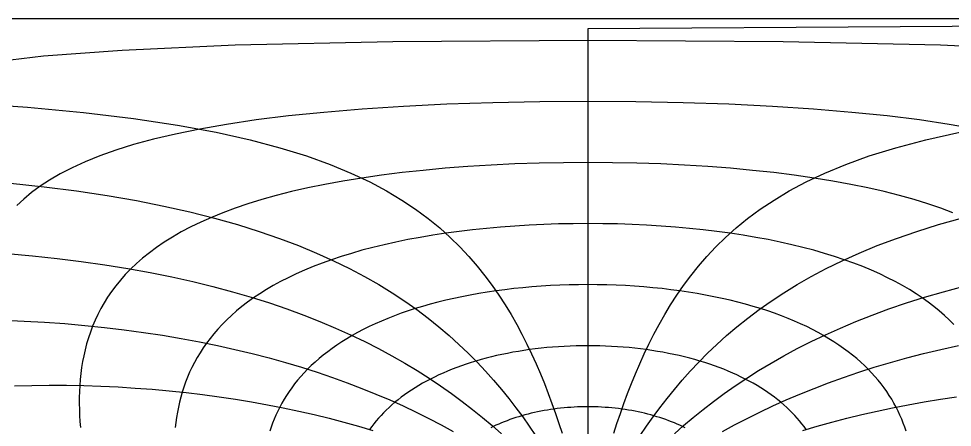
# Model space of a CAD drawing. Header units: millimetres. Extents: x -267 to 267, y -134 to 134.
# Drawn here: x -83 to 53.1, y 74 to 133.5 of the extents above; entities that cross this region are included whole.
import ezdxf

# ---------------------------------------------------------------- set-up
doc = ezdxf.new("R2010")
doc.units = ezdxf.units.MM
doc.layers.add('ENGRAVE', color=7, linetype='Continuous')
doc.layers.add('GUIDE', color=3, linetype='Continuous')

msp = doc.modelspace()

# ---------------------------------------------------------------- linework, layer by layer
at = {"layer": 'ENGRAVE'}
for points in [[(227.6253, 133.5177), (0, 132.0342), (0, 130.5506), (0, 129.0671), (0, 127.5836), (0, 126.1), (0, 124.6165), (0, 123.133), (0, 121.6494), (0, 120.1659), (0, 118.6824), (0, 117.1989), (0, 115.7153), (0, 114.2318), (0, 112.7483), (0, 111.2647), (0, 109.7812), (0, 108.2977), (0, 106.8142), (0, 105.3306), (0, 103.8471), (0, 102.3636), (0, 100.88), (0, 99.3965), (0, 97.913), (0, 96.4294), (0, 94.9459), (0, 93.4624), (0, 91.9789), (0, 90.4953), (0, 89.0118), (0, 87.5283), (0, 86.0447), (0, 84.5612), (0, 83.0777), (0, 81.5941), (0, 80.1106), (0, 78.6271), (0, 77.1436), (0, 75.66), (0, 74.1765), (0, 72.693)], [(67.8829, 128.9008), (51.415, 129.6397), (28.4457, 130.1603), (0, 130.3528), (-28.4457, 130.1603), (-51.415, 129.6397), (-67.8829, 128.9008), (-79.3408, 128.0311), (-87.4122, 127.0835)], [(-90.7909, 121.2441), (-81.6887, 120.6121), (-73.5119, 119.8487), (-66.2508, 118.9744), (-59.8451, 118.0081), (-54.2097, 116.9659), (-49.2523, 115.8612), (-44.8831, 114.705), (-41.0206, 113.5063), (-37.5929, 112.2722), (-34.5382, 111.0085), (-31.8039, 109.7201), (-29.3456, 108.4106), (-27.1258, 107.0832), (-25.1128, 105.7405), (-23.2799, 104.3846), (-21.6045, 103.0173), (-20.0674, 101.64), (-18.6522, 100.254), (-17.3449, 98.8603), (-16.1334, 97.4598), (-15.0074, 96.0533), (-13.9579, 94.6415), (-12.977, 93.2248), (-12.058, 91.8039), (-11.1947, 90.379), (-10.3821, 88.9507), (-9.6154, 87.5191), (-8.8905, 86.0847), (-8.2039, 84.6477), (-7.5522, 83.2082), (-6.9325, 81.7666), (-6.3423, 80.3229), (-5.7793, 78.8774), (-5.2412, 77.4302), (-4.7263, 75.9814), (-4.2328, 74.5311), (-3.7591, 73.0795)], [(56.5764, 117.4285), (52.6629, 118.1111), (48.3536, 118.7489), (43.6277, 119.3357), (38.4735, 119.8648), (32.892, 120.3293), (26.9019, 120.7219), (20.5433, 121.0359), (13.8796, 121.2651), (6.9971, 121.4047), (0, 121.4516), (-6.9971, 121.4047), (-13.8796, 121.2651), (-20.5433, 121.0359), (-26.9019, 120.7219), (-32.892, 120.3293), (-38.4735, 119.8648), (-43.6277, 119.3357), (-48.3536, 118.7489), (-52.6629, 118.1111), (-56.5764, 117.4285), (-60.12, 116.7065), (-63.3223, 115.9503), (-66.2122, 115.164), (-68.8181, 114.3515), (-71.167, 113.5161), (-73.2835, 112.6608), (-75.1907, 111.7879), (-76.9089, 110.8996), (-78.4568, 109.9977), (-79.851, 109.0841), (-81.1063, 108.1599), (-82.2359, 107.2265), (-83.2514, 106.2849)], [(3.7591, 73.0795), (4.2328, 74.5311), (4.7263, 75.9814), (5.2412, 77.4302), (5.7793, 78.8774), (6.3423, 80.3229), (6.9325, 81.7666), (7.5522, 83.2082), (8.2039, 84.6477), (8.8905, 86.0847), (9.6154, 87.5191), (10.3821, 88.9507), (11.1947, 90.379), (12.058, 91.8039), (12.977, 93.2248), (13.9579, 94.6415), (15.0074, 96.0533), (16.1334, 97.4598), (17.3449, 98.8603), (18.6522, 100.254), (20.0674, 101.64), (21.6045, 103.0173), (23.2799, 104.3846), (25.1128, 105.7405), (27.1258, 107.0832), (29.3456, 108.4106), (31.8039, 109.7201), (34.5382, 111.0085), (37.5929, 112.2722), (41.0206, 113.5063), (44.8831, 114.705), (49.2523, 115.8612), (54.2097, 116.9659)], [(53.2058, 105.2348), (51.4323, 105.8923), (49.5476, 106.5297), (47.5474, 107.1454), (45.4279, 107.7376), (43.1861, 108.3048), (40.8193, 108.8449), (38.3259, 109.3562), (35.7055, 109.8366), (32.9589, 110.2843), (30.0884, 110.6971), (27.0981, 111.073), (23.994, 111.4102), (20.784, 111.7068), (17.4783, 111.961), (14.089, 112.1713), (10.6301, 112.3363), (7.1174, 112.455), (3.568, 112.5266), (0, 112.5505), (-3.568, 112.5266), (-7.1174, 112.455), (-10.6301, 112.3363), (-14.089, 112.1713), (-17.4783, 111.961), (-20.784, 111.7068), (-23.994, 111.4102), (-27.0981, 111.073), (-30.0884, 110.6971), (-32.9589, 110.2843), (-35.7055, 109.8366), (-38.3259, 109.3562), (-40.8193, 108.8449), (-43.1861, 108.3048), (-45.4279, 107.7376), (-47.5474, 107.1454), (-49.5476, 106.5297), (-51.4323, 105.8923), (-53.2058, 105.2348), (-54.8723, 104.5586), (-56.4364, 103.8651), (-57.9029, 103.1556), (-59.2762, 102.4314), (-60.5609, 101.6935), (-61.7616, 100.943), (-62.8824, 100.1809), (-63.9277, 99.4081), (-64.9012, 98.6254), (-65.8069, 97.8336), (-66.6484, 97.0334), (-67.4291, 96.2256), (-68.1522, 95.4106), (-68.8209, 94.5893), (-69.4379, 93.7619), (-70.0059, 92.9292), (-70.5277, 92.0914), (-71.0054, 91.2492), (-71.4415, 90.4028), (-71.8379, 89.5528), (-72.1967, 88.6993), (-72.5198, 87.8429), (-72.8088, 86.9838), (-73.0654, 86.1222), (-73.2911, 85.2586), (-73.4875, 84.3931), (-73.6557, 83.5261), (-73.7971, 82.6577), (-73.9128, 81.7882), (-74.0041, 80.9178), (-74.0718, 80.0467), (-74.1171, 79.1751), (-74.1407, 78.3032), (-74.1437, 77.4312), (-74.1267, 76.5593), (-74.0906, 75.6876), (-74.0361, 74.8163), (-73.9639, 73.9455)], [(-84.1766, 109.5455), (-79.2519, 109.014), (-74.5445, 108.4081), (-70.0645, 107.733), (-65.8164, 106.994), (-61.7997, 106.1963), (-58.0104, 105.3449), (-54.4414, 104.4444), (-51.0835, 103.4995), (-47.9263, 102.514), (-44.9585, 101.4917), (-42.1686, 100.4362), (-39.5449, 99.3504), (-37.0761, 98.2371), (-34.7514, 97.0989), (-32.5604, 95.9381), (-30.4933, 94.7566), (-28.541, 93.5564), (-26.695, 92.3391), (-24.9475, 91.1061), (-23.291, 89.8588), (-21.719, 88.5984), (-20.2253, 87.3259), (-18.804, 86.0424), (-17.4501, 84.7488), (-16.1588, 83.4457), (-14.9255, 82.134), (-13.7463, 80.8143), (-12.6174, 79.4872), (-11.5355, 78.1532), (-10.4973, 76.8129), (-9.4999, 75.4666), (-8.5407, 74.1148), (-7.6172, 72.7579)], [(53.3165, 88.9397), (52.6547, 89.6044), (51.9541, 90.2617), (51.2133, 90.9111), (50.4312, 91.5521), (49.6064, 92.1842), (48.7376, 92.8069), (47.8237, 93.4194), (46.8633, 94.0214), (45.8552, 94.6122), (44.7983, 95.191), (43.6914, 95.7574), (42.5335, 96.3105), (41.3236, 96.8497), (40.0609, 97.3743), (38.7446, 97.8835), (37.3742, 98.3765), (35.9492, 98.8526), (34.4694, 99.311), (32.935, 99.7507), (31.346, 100.1712), (29.7031, 100.5714), (28.0072, 100.9506), (26.2593, 101.308), (24.4611, 101.6427), (22.6143, 101.9541), (20.7212, 102.2413), (18.7846, 102.5035), (16.8072, 102.7402), (14.7926, 102.9507), (12.7445, 103.1344), (10.667, 103.2907), (8.5644, 103.4193), (6.4415, 103.5197), (4.303, 103.5916), (2.1541, 103.6349), (0, 103.6493), (-2.1541, 103.6349), (-4.303, 103.5916), (-6.4415, 103.5197), (-8.5644, 103.4193), (-10.667, 103.2907), (-12.7445, 103.1344), (-14.7926, 102.9507), (-16.8072, 102.7402), (-18.7846, 102.5035), (-20.7212, 102.2413), (-22.6143, 101.9541), (-24.4611, 101.6427), (-26.2593, 101.308), (-28.0072, 100.9506), (-29.7031, 100.5714), (-31.346, 100.1712), (-32.935, 99.7507), (-34.4694, 99.311), (-35.9492, 98.8526), (-37.3742, 98.3765), (-38.7446, 97.8835), (-40.0609, 97.3743), (-41.3236, 96.8497), (-42.5335, 96.3105), (-43.6914, 95.7574), (-44.7983, 95.191), (-45.8552, 94.6122), (-46.8633, 94.0214), (-47.8237, 93.4194), (-48.7376, 92.8069), (-49.6064, 92.1842), (-50.4312, 91.5521), (-51.2133, 90.9111), (-51.9541, 90.2617), (-52.6547, 89.6044), (-53.3165, 88.9397), (-53.9406, 88.2679), (-54.5283, 87.5897), (-55.0807, 86.9053), (-55.599, 86.2152), (-56.0844, 85.5198), (-56.5378, 84.8194), (-56.9605, 84.1144), (-57.3533, 83.4051), (-57.7174, 82.6918), (-58.0535, 81.9749), (-58.3628, 81.2547), (-58.646, 80.5314), (-58.9041, 79.8053), (-59.1378, 79.0766), (-59.3479, 78.3457), (-59.5352, 77.6127), (-59.7004, 76.8779), (-59.8442, 76.1416), (-59.9673, 75.4039), (-60.0703, 74.665), (-60.1539, 73.9252)], [(7.6172, 72.7579), (8.5407, 74.1148), (9.4999, 75.4666), (10.4973, 76.8129), (11.5355, 78.1532), (12.6174, 79.4872), (13.7463, 80.8143), (14.9255, 82.134), (16.1588, 83.4457), (17.4501, 84.7488), (18.804, 86.0424), (20.2253, 87.3259), (21.719, 88.5984), (23.291, 89.8588), (24.9475, 91.1061), (26.695, 92.3391), (28.541, 93.5564), (30.4933, 94.7566), (32.5604, 95.9381), (34.7514, 97.0989), (37.0761, 98.2371), (39.5449, 99.3504), (42.1686, 100.4362), (44.9585, 101.4917), (47.9263, 102.514), (51.0835, 103.4995), (54.4414, 104.4444)], [(-84.6464, 99.2937), (-80.9708, 98.9651), (-77.3661, 98.58), (-73.8408, 98.14), (-70.402, 97.6473), (-67.0552, 97.1039), (-63.8049, 96.5122), (-60.654, 95.8744), (-57.6046, 95.1928), (-54.6576, 94.4697), (-51.8128, 93.7073), (-49.0695, 92.908), (-46.4261, 92.0739), (-43.8806, 91.207), (-41.4306, 90.3093), (-39.0731, 89.3826), (-36.8051, 88.4289), (-34.6234, 87.4498), (-32.5246, 86.4469), (-30.5052, 85.4216), (-28.5619, 84.3755), (-26.6911, 83.3098), (-24.8896, 82.2257), (-23.1541, 81.1245), (-21.4814, 80.0071), (-19.8683, 78.8746), (-18.312, 77.728), (-16.8096, 76.568), (-15.3583, 75.3956), (-13.9556, 74.2115), (-12.5989, 73.0163)], [(46.3807, 73.4022), (46.184, 73.9921), (45.9695, 74.5796), (45.7366, 75.1645), (45.4849, 75.7466), (45.2141, 76.3257), (44.9238, 76.9016), (44.6135, 77.474), (44.2827, 78.0426), (43.9312, 78.6074), (43.5584, 79.1679), (43.1639, 79.7239), (42.7472, 80.2752), (42.308, 80.8214), (41.8458, 81.3624), (41.3602, 81.8977), (40.8507, 82.4272), (40.317, 82.9504), (39.7586, 83.4672), (39.1752, 83.9771), (38.5663, 84.4799), (37.9316, 84.9752), (37.2707, 85.4627), (36.5834, 85.942), (35.8693, 86.4127), (35.1282, 86.8746), (34.3598, 87.3272), (33.5639, 87.7702), (32.7405, 88.2031), (31.8894, 88.6257), (31.0105, 89.0375), (30.1039, 89.4381), (29.1695, 89.8271), (28.2077, 90.2042), (27.2184, 90.5689), (26.2021, 90.9209), (25.1591, 91.2598), (24.0897, 91.5851), (22.9945, 91.8964), (21.8742, 92.1935), (20.7293, 92.4759), (19.5608, 92.7433), (18.3694, 92.9953), (17.1561, 93.2315), (15.9221, 93.4517), (14.6684, 93.6555), (13.3964, 93.8427), (12.1074, 94.0129), (10.8028, 94.1659), (9.4842, 94.3014), (8.153, 94.4194), (6.811, 94.5195), (5.4599, 94.6016), (4.1014, 94.6656), (2.7374, 94.7114), (1.3696, 94.7389), (0, 94.7481), (-1.3696, 94.7389), (-2.7374, 94.7114), (-4.1014, 94.6656), (-5.4599, 94.6016), (-6.811, 94.5195), (-8.153, 94.4194), (-9.4842, 94.3014), (-10.8028, 94.1659), (-12.1074, 94.0129), (-13.3964, 93.8427), (-14.6684, 93.6555), (-15.9221, 93.4517), (-17.1561, 93.2315), (-18.3694, 92.9953), (-19.5608, 92.7433), (-20.7293, 92.4759), (-21.8742, 92.1935), (-22.9945, 91.8964), (-24.0897, 91.5851), (-25.1591, 91.2598), (-26.2021, 90.9209), (-27.2184, 90.5689), (-28.2077, 90.2042), (-29.1695, 89.8271), (-30.1039, 89.4381), (-31.0105, 89.0375), (-31.8894, 88.6257), (-32.7405, 88.2031), (-33.5639, 87.7702), (-34.3598, 87.3272), (-35.1282, 86.8746), (-35.8693, 86.4127), (-36.5834, 85.942), (-37.2707, 85.4627), (-37.9316, 84.9752), (-38.5663, 84.4799), (-39.1752, 83.9771), (-39.7586, 83.4672), (-40.317, 82.9504), (-40.8507, 82.4272), (-41.3602, 81.8977), (-41.8458, 81.3624), (-42.308, 80.8214), (-42.7472, 80.2752), (-43.1639, 79.7239), (-43.5584, 79.1679), (-43.9312, 78.6074), (-44.2827, 78.0426), (-44.6135, 77.474), (-44.9238, 76.9016), (-45.2141, 76.3257), (-45.4849, 75.7466), (-45.7366, 75.1645), (-45.9695, 74.5796), (-46.184, 73.9921), (-46.3807, 73.4022)], [(12.5989, 73.0163), (13.9556, 74.2115), (15.3583, 75.3956), (16.8096, 76.568), (18.312, 77.728), (19.8683, 78.8746), (21.4814, 80.0071), (23.1541, 81.1245), (24.8896, 82.2257), (26.6911, 83.3098), (28.5619, 84.3755), (30.5052, 85.4216), (32.5246, 86.4469), (34.6234, 87.4498), (36.8051, 88.4289), (39.0731, 89.3826), (41.4306, 90.3093), (43.8806, 91.207), (46.4261, 92.0739), (49.0695, 92.908), (51.8128, 93.7073), (54.6576, 94.4697)], [(-85.1514, 89.5574), (-82.1643, 89.4375), (-79.1947, 89.2725), (-76.2479, 89.0632), (-73.3287, 88.81), (-70.4418, 88.5138), (-67.5915, 88.1753), (-64.7818, 87.7956), (-62.0159, 87.3757), (-59.2971, 86.9166), (-56.6279, 86.4195), (-54.0105, 85.8856), (-51.4466, 85.3162), (-48.9378, 84.7125), (-46.4849, 84.0757), (-44.0886, 83.4072), (-41.7492, 82.7083), (-39.4668, 81.9801), (-37.2412, 81.2239), (-35.0719, 80.4409), (-32.9583, 79.6323), (-30.8994, 78.7993), (-28.8943, 77.943), (-26.942, 77.0645), (-25.0411, 76.1647), (-23.1904, 75.2448), (-21.3886, 74.3056), (-19.6342, 73.3482)], [(31.8142, 73.6552), (31.5106, 74.0697), (31.1929, 74.4802), (30.8607, 74.8867), (30.5141, 75.2889), (30.153, 75.6867), (29.7771, 76.0799), (29.3865, 76.4682), (28.9811, 76.8516), (28.5607, 77.2297), (28.1254, 77.6024), (27.675, 77.9695), (27.2095, 78.3307), (26.729, 78.686), (26.2333, 79.0351), (25.7226, 79.3777), (25.1968, 79.7137), (24.656, 80.0428), (24.1002, 80.365), (23.5296, 80.6799), (22.9442, 80.9873), (22.3441, 81.2871), (21.7295, 81.579), (21.1006, 81.8629), (20.4575, 82.1385), (19.8005, 82.4056), (19.1297, 82.6641), (18.4456, 82.9138), (17.7483, 83.1544), (17.0382, 83.3858), (16.3156, 83.6078), (15.581, 83.8202), (14.8346, 84.0228), (14.0769, 84.2156), (13.3084, 84.3982), (12.5296, 84.5706), (11.7409, 84.7326), (10.9429, 84.8841), (10.1361, 85.025), (9.3212, 85.155), (8.4986, 85.2742), (7.6691, 85.3823), (6.8332, 85.4793), (5.9917, 85.5651), (5.1451, 85.6397), (4.2943, 85.7029), (3.4398, 85.7547), (2.5824, 85.795), (1.7228, 85.8238), (0.8618, 85.8412), (0, 85.8469), (-0.8618, 85.8412), (-1.7228, 85.8238), (-2.5824, 85.795), (-3.4398, 85.7547), (-4.2943, 85.7029), (-5.1451, 85.6397), (-5.9917, 85.5651), (-6.8332, 85.4793), (-7.6691, 85.3823), (-8.4986, 85.2742), (-9.3212, 85.155), (-10.1361, 85.025), (-10.9429, 84.8841), (-11.7409, 84.7326), (-12.5296, 84.5706), (-13.3084, 84.3982), (-14.0769, 84.2156), (-14.8346, 84.0228), (-15.581, 83.8202), (-16.3156, 83.6078), (-17.0382, 83.3858), (-17.7483, 83.1544), (-18.4456, 82.9138), (-19.1297, 82.6641), (-19.8005, 82.4056), (-20.4575, 82.1385), (-21.1006, 81.8629), (-21.7295, 81.579), (-22.3441, 81.2871), (-22.9442, 80.9873), (-23.5296, 80.6799), (-24.1002, 80.365), (-24.656, 80.0428), (-25.1968, 79.7137), (-25.7226, 79.3777), (-26.2333, 79.0351), (-26.729, 78.686), (-27.2095, 78.3307), (-27.675, 77.9695), (-28.1254, 77.6024), (-28.5607, 77.2297), (-28.9811, 76.8516), (-29.3865, 76.4682), (-29.7771, 76.0799), (-30.153, 75.6867), (-30.5141, 75.2889), (-30.8607, 74.8867), (-31.1929, 74.4802), (-31.5106, 74.0697), (-31.8142, 73.6552)], [(19.6342, 73.3482), (21.3886, 74.3056), (23.1904, 75.2448), (25.0411, 76.1647), (26.942, 77.0645), (28.8943, 77.943), (30.8994, 78.7993), (32.9583, 79.6323), (35.0719, 80.4409), (37.2412, 81.2239), (39.4668, 81.9801), (41.7492, 82.7083), (44.0886, 83.4072), (46.4849, 84.0757), (48.9378, 84.7125), (51.4466, 85.3162), (54.0105, 85.8856)], [(-83.5828, 80.0062), (-81.0639, 80.0663), (-78.5416, 80.0907), (-76.0187, 80.0796), (-73.4982, 80.0329), (-70.9829, 79.9507), (-68.4757, 79.8332), (-65.9794, 79.6805), (-63.4966, 79.4931), (-61.03, 79.2712), (-58.582, 79.0154), (-56.155, 78.726), (-53.751, 78.4037), (-51.3723, 78.0489), (-49.0205, 77.6625), (-46.6973, 77.2449), (-44.4043, 76.7969), (-42.1428, 76.3193), (-39.9139, 75.8127), (-37.7186, 75.2781), (-35.5576, 74.716), (-33.4317, 74.1274), (-31.3413, 73.5131)], [(31.3413, 73.5131), (33.4317, 74.1274), (35.5576, 74.716), (37.7186, 75.2781), (39.9139, 75.8127), (42.1428, 76.3193), (44.4043, 76.7969), (46.6973, 77.2449), (49.0205, 77.6625), (51.3723, 78.0489), (53.751, 78.4037)], [(14.1668, 73.878), (13.7856, 74.0644), (13.3975, 74.2457), (13.0027, 74.4218), (12.6013, 74.5927), (12.1935, 74.7582), (11.7795, 74.9182), (11.3594, 75.0728), (10.9333, 75.2217), (10.5015, 75.3649), (10.0641, 75.5023), (9.6214, 75.6338), (9.1736, 75.7595), (8.7208, 75.8791), (8.2633, 75.9927), (7.8013, 76.1001), (7.335, 76.2014), (6.8647, 76.2964), (6.3906, 76.3851), (5.9129, 76.4674), (5.4319, 76.5434), (4.9479, 76.6129), (4.4611, 76.6758), (3.9719, 76.7323), (3.4803, 76.7822), (2.9868, 76.8255), (2.4916, 76.8622), (1.995, 76.8923), (1.4972, 76.9157), (0.9986, 76.9324), (0.4995, 76.9424), (0, 76.9457), (-0.4995, 76.9424), (-0.9986, 76.9324), (-1.4972, 76.9157), (-1.995, 76.8923), (-2.4916, 76.8622), (-2.9868, 76.8255), (-3.4803, 76.7822), (-3.9719, 76.7323), (-4.4611, 76.6758), (-4.9479, 76.6129), (-5.4319, 76.5434), (-5.9129, 76.4674), (-6.3906, 76.3851), (-6.8647, 76.2964), (-7.335, 76.2014), (-7.8013, 76.1001), (-8.2633, 75.9927), (-8.7208, 75.8791), (-9.1736, 75.7595), (-9.6214, 75.6338), (-10.0641, 75.5023), (-10.5015, 75.3649), (-10.9333, 75.2217), (-11.3594, 75.0728), (-11.7795, 74.9182), (-12.1935, 74.7582), (-12.6013, 74.5927), (-13.0027, 74.4218), (-13.3975, 74.2457), (-13.7856, 74.0644), (-14.1668, 73.878)]]:
    msp.add_lwpolyline(points, dxfattribs=at)
at = {"layer": 'GUIDE'}
msp.add_lwpolyline([(-267.0354, -133.5177), (267.0354, -133.5177), (267.0354, 133.5177), (-267.0354, 133.5177)], close=True, dxfattribs=at)

doc.saveas('drawing.dxf')
